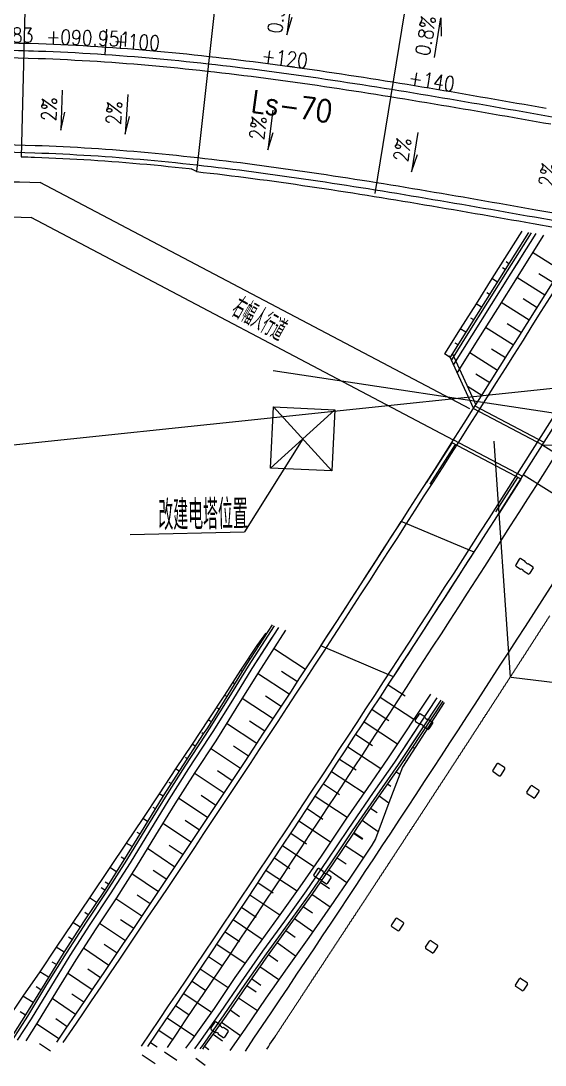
# Model space of a CAD drawing. Extents: x 45837 to 287007, y -98586 to 328021.
# Drawn here: x 70527 to 72651, y -46738 to -42507 of the extents above; entities that cross this region are included whole.
import ezdxf
from ezdxf.enums import TextEntityAlignment as Align

# ---------------------------------------------------------------- set-up
doc = ezdxf.new("R2010")
doc.units = 0
doc.header["$LTSCALE"] = 1000
doc.header["$MEASUREMENT"] = 0
for name, pattern in [('ACAD_ISO04W100', [30, 24, -3, 0, -3]), ('CENTER', [50.8, 31.75, -6.35, 6.35, -6.35]), ('DASH', [0.35, 0.25, -0.1]), ('HIDDEN', [9.525, 6.35, -3.175])]:
    doc.linetypes.add(name, pattern=pattern)
for name, color, linetype in [('0-文字', 7, 'Continuous'), ('0-段落划分', 2, 'Continuous'), ('canshu', 1, 'Continuous'), ('DIM_LEAD', 3, 'Continuous'), ('LMBG-数据', 7, 'Continuous'), ('ql', 7, 'Continuous'), ('station', 6, 'Continuous'), ('zhix', 5, 'ACAD_ISO04W100'), ('分隔带', 3, 'Continuous'), ('桥-立柱', 5, 'Continuous'), ('桥梁', 6, 'Continuous'), ('路基边线', 1, 'Continuous'), ('路面边线', 7, 'Continuous')]:
    doc.layers.add(name, color=color, linetype=linetype)
doc.layers.add('标注', color=4, linetype='Continuous', lineweight=15)
doc.layers.add('隧道', color=6, linetype='Continuous', lineweight=5)
doc.styles.add('GTF_XW', font='simplex1.shx', dxfattribs={"width": 0.7, "bigfont": 'hztxt.shx'})
doc.styles.get("Standard").update_dxf_attribs({"font": 'gbenor.shx', "bigfont": 'gbcbig.shx'})

# ---------------------------------------------------------------- blocks, each defined once
blk = doc.blocks.new('LMBG.RZHP..11主线正向')
at = {"layer": 'LMBG-数据', "style": 'GTF_XW', "width": 0.85}
blk.add_attdef('ZRZH', (0.2, -0.2), '', height=0.4, rotation=270, dxfattribs=at)
blk = doc.blocks.new('LMBG.ZXUP..11主线正向')
at = {"layer": 'LMBG-数据', "lineweight": -2}
blk.add_lwpolyline([(-0.54, 0.8), (0.54, 0.8), (0.053, 0.886)], dxfattribs=at)
at = {"layer": 'LMBG-数据', "lineweight": -2, "style": 'GTF_XW', "width": 0.85}
for tag, p in [('ZXCDKD', (0, 1.206)), ('ZXCDPD', (0, 0.468))]:
    blk.add_attdef(tag, text='', height=0.4, rotation=180, dxfattribs=at).set_placement(p, align=Align.MIDDLE)
blk = doc.blocks.new('LMBG.ZXDP..11主线正向')
at = {"layer": 'LMBG-数据', "lineweight": -2}
blk.add_lwpolyline([(0.54, 0.8), (-0.54, 0.8), (-0.053, 0.886)], dxfattribs=at)
at = {"layer": 'LMBG-数据', "lineweight": -2, "style": 'GTF_XW', "width": 0.85}
for tag, p in [('ZXCDKD', (0, 1.206)), ('ZXCDPD', (0, 0.468))]:
    blk.add_attdef(tag, text='', height=0.4, rotation=180, dxfattribs=at).set_placement(p, align=Align.MIDDLE)
blk = doc.blocks.new('LMBG.YXDP..11主线正向')
at = {"layer": 'LMBG-数据', "color": 0, "linetype": 'ByBlock', "lineweight": -2}
blk.add_lwpolyline([(-0.541, 0.683), (0.539, 0.683), (0.052, 0.768)], dxfattribs=at)
at = {"layer": 'LMBG-数据', "color": 0, "linetype": 'ByBlock', "lineweight": -2, "style": 'GTF_XW', "width": 0.85}
for tag, p in [('YXCDKD', (-0.007, 1.063)), ('YXCDPD', (-0.011, 0.344))]:
    blk.add_attdef(tag, text='', height=0.4, rotation=180, dxfattribs=at).set_placement(p, align=Align.MIDDLE)
blk = doc.blocks.new('ac')
at = {"color": 5, "linetype": 'CENTER'}
for p, q in [((-9952697.048, 2543679.862), (-9952688.784, 2543671.598)), ((-9952697.048, 2543671.598), (-9952688.784, 2543679.862))]:
    blk.add_line(p, q, dxfattribs=at)
at = {"color": 5}
blk.add_lwpolyline([(-9952697.048, 2543679.862), (-9952688.784, 2543679.862), (-9952688.784, 2543671.598), (-9952697.048, 2543671.598)], close=True, dxfattribs=at)
at = {"layer": '0-段落划分', "color": 2, "linetype": 'Continuous'}
for p, q in [((-9952717.351, 2543709.454), (-9952719.556, 2543705.549)), ((-9952715.605, 2543708.479), (-9952716.702, 2543706.526)), ((-9952713.862, 2543707.499), (-9952716.059, 2543703.589)), ((-9952712.119, 2543706.517), (-9952713.219, 2543704.564)), ((-9952710.377, 2543705.535), (-9952712.581, 2543701.631)), ((-9952708.635, 2543704.552), (-9952709.737, 2543702.601)), ((-9952706.894, 2543703.567), (-9952709.098, 2543699.67)), ((-9952717.873, 2543702.432), (-9952718.089, 2543702.05)), ((-9952717.058, 2543701.971), (-9952717.273, 2543701.589)), ((-9952705.154, 2543702.582), (-9952706.256, 2543700.637)), ((-9952715.315, 2543700.99), (-9952715.747, 2543700.223)), ((-9952703.414, 2543701.595), (-9952705.618, 2543697.712)), ((-9952701.675, 2543700.607), (-9952702.776, 2543698.67)), ((-9952713.573, 2543700.008), (-9952713.789, 2543699.624)), ((-9952699.937, 2543699.618), (-9952701.063, 2543697.64)), ((-9952711.83, 2543699.027), (-9952712.264, 2543698.256)), ((-9952710.087, 2543698.046), (-9952710.305, 2543697.66)), ((-9952708.344, 2543697.065), (-9952708.78, 2543696.289)), ((-9952706.601, 2543696.085), (-9952706.82, 2543695.695)), ((-9952704.857, 2543695.105), (-9952705.297, 2543694.322)), ((-9952653.776, 2543693.52), (-9952653.747, 2543693.569)), ((-9952658.575, 2543687.837), (-9952655.828, 2543692.504)), ((-9952652.058, 2543692.496), (-9952651.944, 2543692.687)), ((-9952660.299, 2543688.851), (-9952658.924, 2543691.19)), ((-9952650.34, 2543691.472), (-9952650.256, 2543691.614)), ((-9952648.632, 2543690.432), (-9952648.301, 2543690.962)), ((-9952655.126, 2543685.81), (-9952652.38, 2543690.477)), ((-9952646.935, 2543689.373), (-9952646.641, 2543689.845)), ((-9952645.239, 2543688.314), (-9952644.391, 2543689.673)), ((-9952656.85, 2543686.824), (-9952655.475, 2543689.163)), ((-9952651.68, 2543683.779), (-9952648.956, 2543688.396)), ((-9952643.546, 2543687.249), (-9952642.978, 2543688.151)), ((-9952641.853, 2543686.185), (-9952640.437, 2543688.436)), ((-9952653.403, 2543684.795), (-9952652.03, 2543687.123)), ((-9952640.15, 2543685.135), (-9952639.381, 2543686.412)), ((-9952638.363, 2543684.063), (-9952636.826, 2543686.626)), ((-9952649.958, 2543682.762), (-9952648.606, 2543685.048)), ((-9952648.237, 2543681.743), (-9952645.556, 2543686.271)), ((-9952640.078, 2543685.091), (-9952639.31, 2543686.372)), ((-9952644.796, 2543679.703), (-9952642.163, 2543684.136)), ((-9952636.648, 2543683.034), (-9952635.879, 2543684.316)), ((-9952634.941, 2543681.992), (-9952633.359, 2543684.533)), ((-9952646.516, 2543680.724), (-9952645.188, 2543682.964)), ((-9952633.243, 2543680.935), (-9952632.45, 2543682.209)), ((-9952631.544, 2543679.879), (-9952629.955, 2543682.432)), ((-9952643.077, 2543678.682), (-9952641.764, 2543680.891)), ((-9952641.358, 2543677.659), (-9952638.732, 2543682.068)), ((-9952637.922, 2543675.61), (-9952635.31, 2543679.985)), ((-9952629.866, 2543678.792), (-9952629.044, 2543680.059)), ((-9952628.188, 2543677.704), (-9952626.537, 2543680.249)), ((-9952639.64, 2543676.635), (-9952638.327, 2543678.837)), ((-9952624.843, 2543675.51), (-9952623.158, 2543678.069)), ((-9952661.852, 2543677.584), (-9952664.458, 2543673.154)), ((-9952660.128, 2543676.57), (-9952661.429, 2543674.36)), ((-9952636.206, 2543674.584), (-9952634.908, 2543676.755)), ((-9952634.489, 2543673.557), (-9952631.915, 2543677.858)), ((-9952626.513, 2543676.61), (-9952625.674, 2543677.883)), ((-9952658.405, 2543675.555), (-9952661.003, 2543671.149)), ((-9952631.059, 2543671.5), (-9952628.552, 2543675.677)), ((-9952623.172, 2543674.41), (-9952622.326, 2543675.696)), ((-9952621.484, 2543673.338), (-9952619.831, 2543675.948)), ((-9952656.682, 2543674.539), (-9952657.97, 2543672.357)), ((-9952632.774, 2543672.529), (-9952631.503, 2543674.648)), ((-9952654.96, 2543673.521), (-9952657.513, 2543669.204)), ((-9952653.239, 2543672.503), (-9952654.504, 2543670.368)), ((-9952629.345, 2543670.47), (-9952628.111, 2543672.523)), ((-9952627.631, 2543669.438), (-9952625.201, 2543673.474)), ((-9952619.794, 2543672.268), (-9952618.966, 2543673.576)), ((-9952618.838, 2543671.662), (-9952618.028, 2543672.985)), ((-9952617.131, 2543670.618), (-9952615.512, 2543673.267)), ((-9952666.376, 2543672.072), (-9952666.43, 2543671.978)), ((-9952664.646, 2543671.067), (-9952664.762, 2543670.868)), ((-9952651.519, 2543671.483), (-9952654.022, 2543667.261)), ((-9952624.206, 2543667.372), (-9952621.829, 2543671.309)), ((-9952615.425, 2543669.575), (-9952614.615, 2543670.899)), ((-9952613.729, 2543668.516), (-9952612.056, 2543671.137)), ((-9952662.917, 2543670.062), (-9952662.978, 2543669.957)), ((-9952649.799, 2543670.462), (-9952651.038, 2543668.374)), ((-9952625.918, 2543668.406), (-9952624.72, 2543670.393)), ((-9952661.179, 2543669.073), (-9952661.313, 2543668.833)), ((-9952659.432, 2543668.1), (-9952659.511, 2543667.958)), ((-9952648.079, 2543669.44), (-9952650.557, 2543665.275)), ((-9952646.361, 2543668.417), (-9952647.599, 2543666.338)), ((-9952622.495, 2543666.338), (-9952621.316, 2543668.287)), ((-9952620.784, 2543665.302), (-9952618.43, 2543669.186)), ((-9952612.043, 2543667.44), (-9952611.204, 2543668.753)), ((-9952657.685, 2543667.126), (-9952657.866, 2543666.799)), ((-9952644.643, 2543667.393), (-9952647.119, 2543663.245)), ((-9952617.364, 2543663.227), (-9952615.019, 2543667.087)), ((-9952610.357, 2543666.364), (-9952609.974, 2543666.964)), ((-9952655.937, 2543666.154), (-9952656.04, 2543665.968)), ((-9952642.926, 2543666.368), (-9952644.155, 2543664.31)), ((-9952641.209, 2543665.342), (-9952643.653, 2543661.259)), ((-9952619.073, 2543664.265), (-9952617.897, 2543666.203)), ((-9952608.694, 2543665.252), (-9952607.823, 2543666.555)), ((-9952654.189, 2543665.181), (-9952654.42, 2543664.766)), ((-9952652.488, 2543664.21), (-9952652.616, 2543663.993)), ((-9952639.493, 2543664.315), (-9952640.701, 2543662.298)), ((-9952615.655, 2543662.188), (-9952614.493, 2543664.099)), ((-9952613.946, 2543661.148), (-9952611.641, 2543664.931)), ((-9952650.766, 2543663.192), (-9952651.028, 2543662.749)), ((-9952637.777, 2543663.286), (-9952640.16, 2543659.316)), ((-9952609.358, 2543660.985), (-9952608.305, 2543662.708)), ((-9952649.044, 2543662.175), (-9952649.178, 2543661.948)), ((-9952647.315, 2543661.169), (-9952647.589, 2543660.691)), ((-9952636.063, 2543662.257), (-9952637.236, 2543660.304)), ((-9952634.349, 2543661.226), (-9952636.656, 2543657.391)), ((-9952612.239, 2543660.107), (-9952611.105, 2543661.965)), ((-9952645.58, 2543660.175), (-9952645.726, 2543659.919)), ((-9952632.635, 2543660.195), (-9952633.768, 2543658.314)), ((-9952610.532, 2543659.065), (-9952609.974, 2543659.978)), ((-9952608.826, 2543658.022), (-9952607.734, 2543659.805)), ((-9952643.844, 2543659.181), (-9952644.148, 2543658.631)), ((-9952642.093, 2543658.215), (-9952642.262, 2543657.909)), ((-9952630.923, 2543659.162), (-9952633.16, 2543655.453)), ((-9952640.343, 2543657.248), (-9952640.714, 2543656.576)), ((-9952629.211, 2543658.128), (-9952630.32, 2543656.294)), ((-9952627.499, 2543657.093), (-9952629.696, 2543653.46)), ((-9952638.59, 2543656.285), (-9952638.791, 2543655.915)), ((-9952625.788, 2543656.057), (-9952626.887, 2543654.245)), ((-9952636.835, 2543655.326), (-9952637.276, 2543654.518)), ((-9952635.08, 2543654.366), (-9952635.329, 2543653.933)), ((-9952624.078, 2543655.02), (-9952626.274, 2543651.405)), ((-9952622.369, 2543653.982), (-9952623.46, 2543652.187)), ((-9952633.346, 2543653.37), (-9952633.867, 2543652.462)), ((-9952620.66, 2543652.943), (-9952622.823, 2543649.391)), ((-9952631.612, 2543652.373), (-9952631.885, 2543651.898)), ((-9952630.793, 2543651.903), (-9952631.081, 2543651.424)), ((-9952618.952, 2543651.903), (-9952620.022, 2543650.147)), ((-9952629.079, 2543650.873), (-9952629.659, 2543649.907)), ((-9952627.364, 2543649.843), (-9952627.657, 2543649.356)), ((-9952617.244, 2543650.861), (-9952619.341, 2543647.424)), ((-9952615.538, 2543649.819), (-9952616.565, 2543648.137)), ((-9952625.642, 2543648.827), (-9952626.224, 2543647.82)), ((-9952613.831, 2543648.775), (-9952615.841, 2543645.494)), ((-9952623.91, 2543647.826), (-9952624.212, 2543647.304)), ((-9952612.126, 2543647.73), (-9952613.105, 2543646.132)), ((-9952622.179, 2543646.825), (-9952622.784, 2543645.732)), ((-9952620.429, 2543645.856), (-9952620.751, 2543645.274)), ((-9952610.421, 2543646.685), (-9952612.332, 2543643.573)), ((-9952608.717, 2543645.638), (-9952609.66, 2543644.104)), ((-9952618.679, 2543644.888), (-9952619.362, 2543643.653)), ((-9952616.926, 2543643.925), (-9952617.287, 2543643.265)), ((-9952615.171, 2543642.966), (-9952615.942, 2543641.554)), ((-9952613.416, 2543642.007), (-9952613.845, 2543641.266))]:
    blk.add_line(p, q, dxfattribs=at)
at = {"layer": '0-段落划分', "color": 2, "flags": 128}
blk.add_lwpolyline([(-9952610.375, 2543674.786), (-9952610.71, 2543674.984), (-9952611.044, 2543675.183), (-9952611.379, 2543675.381), (-9952611.713, 2543675.579), (-9952612.048, 2543675.777), (-9952612.383, 2543675.976, -0.0000011), (-9952612.717, 2543676.174, -0.0000013), (-9952613.052, 2543676.372, -0.0000014), (-9952613.386, 2543676.57, -0.0000016), (-9952613.721, 2543676.768, -0.0000018), (-9952614.055, 2543676.967, -0.000002), (-9952614.39, 2543677.165, -0.0000021), (-9952614.724, 2543677.363, -0.0000023), (-9952615.059, 2543677.561, -0.0000025), (-9952615.393, 2543677.759, -0.0000026), (-9952615.728, 2543677.957, -0.0000028), (-9952616.062, 2543678.156, -0.000003), (-9952616.397, 2543678.354, -0.0000031), (-9952616.731, 2543678.552, -0.0000033), (-9952617.066, 2543678.75, -0.0000035), (-9952617.4, 2543678.948, -0.0000037), (-9952617.735, 2543679.146, -0.0000038), (-9952618.069, 2543679.344, -0.000004), (-9952618.404, 2543679.542, -0.0000042), (-9952618.738, 2543679.741, -0.0000043), (-9952619.073, 2543679.939, -0.0000045), (-9952619.407, 2543680.137, -0.0000047), (-9952619.742, 2543680.335, -0.0000048), (-9952620.076, 2543680.533, -0.000005), (-9952620.411, 2543680.731, -0.0000052), (-9952620.745, 2543680.929, -0.0000053), (-9952621.08, 2543681.127, -0.0000055), (-9952621.414, 2543681.325, -0.0000057), (-9952621.749, 2543681.523, -0.0000059), (-9952622.083, 2543681.721, -0.000006), (-9952622.418, 2543681.919, -0.0000062), (-9952622.752, 2543682.117, -0.0000064), (-9952623.087, 2543682.315, -0.0000065), (-9952623.421, 2543682.513, -0.0000067), (-9952623.756, 2543682.711, -0.0000069), (-9952624.09, 2543682.909, -0.000007), (-9952624.425, 2543683.107, -0.0000072), (-9952624.759, 2543683.305, -0.0000074), (-9952625.094, 2543683.503, -0.0000076), (-9952625.428, 2543683.7, -0.0000077), (-9952625.763, 2543683.898, -0.0000079), (-9952626.097, 2543684.096, -0.0000081), (-9952626.432, 2543684.294, -0.0000082), (-9952626.766, 2543684.492, -0.0000084), (-9952627.101, 2543684.69, -0.0000086), (-9952627.435, 2543684.887, -0.0000087), (-9952627.77, 2543685.085, -0.0000089), (-9952628.104, 2543685.283, -0.0000091), (-9952628.439, 2543685.481, -0.0000093), (-9952628.773, 2543685.679, -0.0000094), (-9952629.108, 2543685.876, -0.0000096), (-9952629.442, 2543686.074, -0.0000098), (-9952629.777, 2543686.272, -0.0000099), (-9952630.111, 2543686.469, -0.0000101), (-9952630.446, 2543686.667, -0.0000103), (-9952630.78, 2543686.865, -0.0000104), (-9952631.115, 2543687.062, -0.0000106), (-9952631.45, 2543687.26, -0.0000108), (-9952631.784, 2543687.458, -0.000011), (-9952632.119, 2543687.655, -0.0000111), (-9952632.453, 2543687.853, -0.0000113), (-9952632.788, 2543688.05, -0.0000115), (-9952633.122, 2543688.248, -0.0000116), (-9952633.457, 2543688.445, -0.0000118), (-9952633.791, 2543688.643, -0.000012), (-9952634.126, 2543688.84, -0.0000121), (-9952634.461, 2543689.038, -0.0000123), (-9952634.795, 2543689.235, -0.0000125), (-9952635.13, 2543689.432, -0.0000127), (-9952635.464, 2543689.63, -0.0000128), (-9952635.799, 2543689.827, -0.000013), (-9952636.134, 2543690.025, -0.0000132), (-9952636.468, 2543690.222, -0.0000133), (-9952636.803, 2543690.419, -0.0000135), (-9952637.137, 2543690.617, -0.0000137), (-9952637.472, 2543690.814, -0.0000138), (-9952637.807, 2543691.011, -0.000014), (-9952638.141, 2543691.208, -0.0000142), (-9952638.476, 2543691.405, -0.0000143), (-9952638.811, 2543691.603, -0.0000145), (-9952639.145, 2543691.8, -0.0000147), (-9952639.48, 2543691.997, -0.0000149), (-9952639.815, 2543692.194, -0.000015), (-9952640.149, 2543692.391, -0.0000152), (-9952640.484, 2543692.588, -0.0000154), (-9952640.819, 2543692.785, -0.0000155), (-9952641.153, 2543692.982, -0.0000157), (-9952641.488, 2543693.179, -0.0000159), (-9952641.823, 2543693.376, -0.000016), (-9952642.157, 2543693.573, -0.0000162), (-9952642.492, 2543693.77, -0.0000164), (-9952642.827, 2543693.967, -0.0000166), (-9952643.162, 2543694.164, -0.0000167), (-9952643.496, 2543694.361, -0.0000169), (-9952643.831, 2543694.558, -0.0000171), (-9952644.166, 2543694.754, -0.0000172), (-9952644.501, 2543694.951, -0.0000174), (-9952644.835, 2543695.148, -0.0000176), (-9952645.17, 2543695.345, -0.0000177), (-9952645.505, 2543695.541, -0.0000179), (-9952645.84, 2543695.738, -0.0000181), (-9952646.175, 2543695.935, -0.0000183), (-9952646.51, 2543696.131, -0.0000184), (-9952646.844, 2543696.328, -0.0000186), (-9952647.179, 2543696.524, -0.0000188), (-9952647.514, 2543696.721, -0.0000189), (-9952647.849, 2543696.918, -0.0000191), (-9952648.184, 2543697.114, -0.0000193), (-9952648.519, 2543697.31, -0.0000194), (-9952648.854, 2543697.507, -0.0000196), (-9952649.189, 2543697.703, -0.0000198), (-9952649.523, 2543697.9, -0.0000199), (-9952649.858, 2543698.096, -0.0000201), (-9952650.193, 2543698.292, -0.0000203), (-9952650.528, 2543698.489, -0.0000205), (-9952650.863, 2543698.685, -0.0000206), (-9952651.198, 2543698.881, -0.0000208), (-9952651.533, 2543699.077, -0.000021), (-9952651.868, 2543699.273, -0.0000211), (-9952652.203, 2543699.469, -0.0000213), (-9952652.538, 2543699.666, -0.0000215), (-9952652.873, 2543699.862, -0.0000216), (-9952653.208, 2543700.058, -0.0000218), (-9952653.543, 2543700.254, -0.000022), (-9952653.878, 2543700.45, -0.0000222), (-9952654.214, 2543700.645, -0.0000223), (-9952654.549, 2543700.841, -0.0000225), (-9952654.884, 2543701.037, -0.0000227), (-9952655.219, 2543701.233, -0.0000228), (-9952655.554, 2543701.429, -0.000023), (-9952655.889, 2543701.625, -0.0000232), (-9952656.224, 2543701.82, -0.0000233), (-9952656.56, 2543702.016, -0.0000235), (-9952656.895, 2543702.212, -0.0000237), (-9952657.23, 2543702.407, -0.0000239), (-9952657.565, 2543702.603, -0.000024), (-9952657.9, 2543702.799, -0.0000242), (-9952658.236, 2543702.994, -0.0000244), (-9952658.571, 2543703.19, -0.0000245), (-9952658.906, 2543703.385, -0.0000247), (-9952659.241, 2543703.58, -0.0000249), (-9952659.577, 2543703.776, -0.000025), (-9952659.912, 2543703.971, -0.0000252), (-9952660.247, 2543704.166, -0.0000254), (-9952660.583, 2543704.362, -0.0000256), (-9952660.918, 2543704.557, -0.0000257), (-9952661.253, 2543704.752, -0.0000259), (-9952661.589, 2543704.947, -0.0000261), (-9952661.924, 2543705.142, -0.0000262), (-9952662.26, 2543705.337, -0.0000264), (-9952662.595, 2543705.533, -0.0000266), (-9952662.931, 2543705.728, -0.0000267), (-9952663.266, 2543705.922, -0.0000269), (-9952663.602, 2543706.117, -0.0000271), (-9952663.937, 2543706.312, -0.0000273), (-9952664.273, 2543706.507, -0.0000274), (-9952664.608, 2543706.702, -0.0000276), (-9952664.944, 2543706.897, -0.0000278), (-9952665.279, 2543707.091, -0.0000279), (-9952665.615, 2543707.286, -0.0000281), (-9952665.95, 2543707.481, -0.0000283), (-9952666.286, 2543707.675, -0.0000284), (-9952666.622, 2543707.87, -0.0000286), (-9952666.957, 2543708.065, -0.0000288), (-9952667.293, 2543708.259, -0.000029), (-9952667.629, 2543708.453, -0.0000291), (-9952667.964, 2543708.648, -0.0000293), (-9952668.3, 2543708.842, -0.0000295), (-9952668.636, 2543709.037, -0.0000296), (-9952668.972, 2543709.231, -0.0000298), (-9952669.307, 2543709.425, -0.00003), (-9952669.643, 2543709.619, -0.0000301), (-9952669.979, 2543709.813, -0.0000303), (-9952670.315, 2543710.007, -0.0000305), (-9952670.651, 2543710.202, -0.0000305)], format="xyb", dxfattribs=at)
at = {"layer": '0-段落划分', "color": 2, "linetype": 'Continuous', "flags": 128}
for points in [[(-9952721.966, 2543706.933), (-9952716.126, 2543703.627), (-9952716.126, 2543703.627)], [(-9952722.225, 2543704.897), (-9952717.058, 2543701.971), (-9952717.058, 2543701.971)], [(-9952722.184, 2543705.219), (-9952716.911, 2543702.232), (-9952716.911, 2543702.232)], [(-9952722.102, 2543705.862), (-9952716.617, 2543702.755), (-9952716.617, 2543702.755)], [(-9952722.346, 2543703.949), (-9952715.747, 2543700.223), (-9952712.264, 2543698.256), (-9952708.78, 2543696.289), (-9952705.297, 2543694.322)], [(-9952718.577, 2543703.865), (-9952716.617, 2543702.755), (-9952716.617, 2543702.755)], [(-9952716.126, 2543703.627), (-9952711.778, 2543701.178), (-9952707.429, 2543698.731), (-9952702.854, 2543696.158)], [(-9952718.667, 2543703.227), (-9952716.911, 2543702.232), (-9952716.911, 2543702.232)], [(-9952717.058, 2543701.971), (-9952712.712, 2543699.524), (-9952708.366, 2543697.078), (-9952704.88, 2543695.117)], [(-9952716.911, 2543702.232), (-9952712.565, 2543699.785), (-9952708.218, 2543697.339), (-9952704.56, 2543695.282)], [(-9952716.617, 2543702.755), (-9952712.27, 2543700.308), (-9952707.923, 2543697.861), (-9952703.92, 2543695.61)], [(-9952658.428, 2543696.291), (-9952649.459, 2543690.948), (-9952645.194, 2543688.286), (-9952640.939, 2543685.61), (-9952640.078, 2543685.091)], [(-9952658.287, 2543696.483), (-9952649.264, 2543691.279), (-9952644.377, 2543689.668), (-9952639.445, 2543688.125), (-9952638.552, 2543687.659)], [(-9952658.853, 2543695.497), (-9952649.916, 2543690.172), (-9952645.652, 2543687.512), (-9952641.398, 2543684.836), (-9952640.538, 2543684.318)], [(-9952658.574, 2543696.029), (-9952649.611, 2543690.689), (-9952645.347, 2543688.028), (-9952641.092, 2543685.352), (-9952640.231, 2543684.833)], [(-9952659.314, 2543694.608), (-9952650.423, 2543689.312), (-9952646.161, 2543686.652), (-9952641.909, 2543683.976), (-9952641.049, 2543683.458)], [(-9952654.232, 2543692.744), (-9952649.916, 2543690.172), (-9952645.652, 2543687.512), (-9952641.398, 2543684.836), (-9952640.538, 2543684.318)], [(-9952653.928, 2543693.261), (-9952649.611, 2543690.689), (-9952645.347, 2543688.028), (-9952641.092, 2543685.352), (-9952640.231, 2543684.833)], [(-9952638.552, 2543687.659), (-9952634.237, 2543685.075), (-9952629.956, 2543682.433), (-9952625.716, 2543679.725), (-9952621.491, 2543676.99), (-9952617.231, 2543674.316), (-9952617.231, 2543674.316)], [(-9952640.078, 2543685.091), (-9952635.769, 2543682.507), (-9952631.501, 2543679.852), (-9952627.282, 2543677.117), (-9952623.083, 2543674.351), (-9952618.838, 2543671.662), (-9952618.838, 2543671.662)], [(-9952640.538, 2543684.318), (-9952636.23, 2543681.734), (-9952631.964, 2543679.08), (-9952627.746, 2543676.345), (-9952623.547, 2543673.58), (-9952619.304, 2543670.892), (-9952619.304, 2543670.892)], [(-9952640.538, 2543684.318), (-9952636.23, 2543681.734), (-9952631.964, 2543679.08), (-9952627.746, 2543676.345), (-9952623.547, 2543673.58), (-9952619.304, 2543670.892), (-9952619.304, 2543670.892)], [(-9952640.231, 2543684.833), (-9952635.922, 2543682.249), (-9952631.655, 2543679.595), (-9952627.437, 2543676.86), (-9952623.238, 2543674.094), (-9952618.993, 2543671.405), (-9952618.993, 2543671.405)], [(-9952640.231, 2543684.833), (-9952635.922, 2543682.249), (-9952631.655, 2543679.595), (-9952627.437, 2543676.86), (-9952623.238, 2543674.094), (-9952618.993, 2543671.405), (-9952618.993, 2543671.405)], [(-9952641.049, 2543683.458), (-9952636.742, 2543680.875), (-9952632.477, 2543678.222), (-9952628.261, 2543675.489), (-9952624.063, 2543672.725), (-9952619.821, 2543670.037), (-9952619.821, 2543670.037)], [(-9952667.032, 2543674.649), (-9952661.1, 2543671.202), (-9952656.74, 2543668.773), (-9952652.379, 2543666.346), (-9952651.518, 2543665.842)], [(-9952617.231, 2543674.316), (-9952612.939, 2543671.696), (-9952609.974, 2543669.818)], [(-9952667.624, 2543672.797), (-9952662.065, 2543669.567), (-9952657.707, 2543667.139), (-9952653.349, 2543664.713), (-9952652.488, 2543664.21)], [(-9952667.53, 2543673.089), (-9952661.912, 2543669.825), (-9952657.555, 2543667.397), (-9952653.195, 2543664.971), (-9952652.335, 2543664.467)], [(-9952667.343, 2543673.675), (-9952661.607, 2543670.342), (-9952657.249, 2543667.914), (-9952652.889, 2543665.487), (-9952652.028, 2543664.983)], [(-9952666.224, 2543672.33), (-9952661.912, 2543669.825), (-9952657.555, 2543667.397), (-9952653.195, 2543664.971), (-9952652.335, 2543664.467)], [(-9952665.92, 2543672.848), (-9952661.607, 2543670.342), (-9952657.249, 2543667.914), (-9952652.889, 2543665.487), (-9952652.028, 2543664.983)], [(-9952666.43, 2543671.978), (-9952664.762, 2543670.868), (-9952661.313, 2543668.833), (-9952657.866, 2543666.799), (-9952654.42, 2543664.766), (-9952651.028, 2543662.749), (-9952647.589, 2543660.691), (-9952644.148, 2543658.631), (-9952640.714, 2543656.576), (-9952637.276, 2543654.518), (-9952633.867, 2543652.462), (-9952629.659, 2543649.907), (-9952626.224, 2543647.82), (-9952622.784, 2543645.732), (-9952619.362, 2543643.653), (-9952615.942, 2543641.554), (-9952612.571, 2543639.477), (-9952610.411, 2543639.214)], [(-9952619.304, 2543670.892), (-9952615.018, 2543668.271), (-9952610.784, 2543665.569), (-9952609.974, 2543665.026)], [(-9952619.304, 2543670.892), (-9952615.018, 2543668.271), (-9952610.784, 2543665.569), (-9952609.974, 2543665.026)], [(-9952618.993, 2543671.405), (-9952614.707, 2543668.784), (-9952610.471, 2543666.081), (-9952609.974, 2543665.748)], [(-9952618.993, 2543671.405), (-9952614.707, 2543668.784), (-9952610.471, 2543666.081), (-9952609.974, 2543665.748)], [(-9952618.838, 2543671.662), (-9952614.551, 2543669.041), (-9952610.315, 2543666.337), (-9952609.974, 2543666.109)], [(-9952619.821, 2543670.037), (-9952615.537, 2543667.418), (-9952611.304, 2543664.716), (-9952609.974, 2543663.825)], [(-9952651.518, 2543665.842), (-9952647.222, 2543663.304), (-9952642.892, 2543660.823), (-9952638.52, 2543658.41), (-9952634.138, 2543656.015), (-9952629.81, 2543653.529), (-9952629.81, 2543653.529)], [(-9952652.488, 2543664.21), (-9952648.195, 2543661.673), (-9952643.867, 2543659.194), (-9952639.499, 2543656.782), (-9952635.119, 2543654.388), (-9952630.793, 2543651.903), (-9952630.793, 2543651.903)], [(-9952652.335, 2543664.467), (-9952648.041, 2543661.93), (-9952643.713, 2543659.451), (-9952639.344, 2543657.039), (-9952634.964, 2543654.645), (-9952630.638, 2543652.16), (-9952630.638, 2543652.16)], [(-9952652.335, 2543664.467), (-9952648.041, 2543661.93), (-9952643.713, 2543659.451), (-9952639.344, 2543657.039), (-9952634.964, 2543654.645), (-9952630.638, 2543652.16), (-9952630.638, 2543652.16)], [(-9952652.028, 2543664.983), (-9952647.734, 2543662.446), (-9952643.405, 2543659.966), (-9952639.035, 2543657.554), (-9952634.654, 2543655.159), (-9952630.327, 2543652.673), (-9952630.327, 2543652.673)], [(-9952652.028, 2543664.983), (-9952647.734, 2543662.446), (-9952643.405, 2543659.966), (-9952639.035, 2543657.554), (-9952634.654, 2543655.159), (-9952630.327, 2543652.673), (-9952630.327, 2543652.673)], [(-9952630.327, 2543652.673), (-9952626.051, 2543650.104), (-9952621.731, 2543647.605), (-9952617.362, 2543645.187), (-9952612.977, 2543642.792), (-9952609.974, 2543641.052)], [(-9952630.327, 2543652.673), (-9952626.051, 2543650.104), (-9952621.731, 2543647.605), (-9952617.362, 2543645.187), (-9952612.977, 2543642.792), (-9952609.974, 2543641.052)], [(-9952629.81, 2543653.529), (-9952625.532, 2543650.958), (-9952621.211, 2543648.458), (-9952616.84, 2543646.04), (-9952612.455, 2543643.644), (-9952609.974, 2543642.206)], [(-9952630.793, 2543651.903), (-9952626.518, 2543649.334), (-9952622.2, 2543646.836), (-9952617.831, 2543644.419), (-9952613.448, 2543642.025), (-9952609.955, 2543640.001)], [(-9952630.638, 2543652.16), (-9952626.362, 2543649.591), (-9952622.044, 2543647.092), (-9952617.675, 2543644.675), (-9952613.291, 2543642.281), (-9952609.974, 2543640.359)], [(-9952630.638, 2543652.16), (-9952626.362, 2543649.591), (-9952622.044, 2543647.092), (-9952617.675, 2543644.675), (-9952613.291, 2543642.281), (-9952609.974, 2543640.359)]]:
    blk.add_lwpolyline(points, dxfattribs=at)
at = {"layer": '0-段落划分', "color": 2}
for radius, start in [(3170.751, 58.687986), (3161.751, 58.588725), (3159.501, 58.563804), (3158.751, 58.555488), (3149.751, 58.455328), (3149.001, 58.44695)]:
    blk.add_arc((-9954257.807, 2540962.97), radius, start, 61.095892, dxfattribs=at)
at = {"layer": 'ql', "color": 1, "linetype": 'Continuous'}
for p, q in [((-9952678.754, 2543699.58), (-9952682.403, 2543689.562)), ((-9952661.421, 2543689.505), (-9952665.133, 2543679.511))]:
    blk.add_line(p, q, dxfattribs=at)
for radius, start, end in [(3159.501, 59.651022, 60.014597), (3149.001, 59.617431, 59.981004)]:
    blk.add_arc((-9954257.807, 2540962.97), radius, start, end, dxfattribs=at)
at = {"layer": 'station', "color": 0}
blk.add_line((-9952743.531, 2543646.647), (-9952746.959, 2543646.717), dxfattribs=at)
at = {"layer": 'zhix', "flags": 128}
blk.add_lwpolyline([(-9952742.366, 2543616.243, -0.0213982), (-9952743.566, 2543637.598), (-9952743.578, 2543638.598), (-9952743.585, 2543639.598), (-9952743.589, 2543640.598), (-9952743.589, 2543641.598), (-9952743.585, 2543642.598), (-9952743.577, 2543643.598), (-9952743.565, 2543644.598), (-9952743.55, 2543645.598), (-9952743.532, 2543646.598), (-9952743.51, 2543647.597), (-9952743.484, 2543648.597), (-9952743.455, 2543649.597), (-9952743.423, 2543650.596), (-9952743.388, 2543651.596), (-9952743.349, 2543652.595), (-9952743.307, 2543653.594), (-9952743.263, 2543654.593), (-9952743.215, 2543655.592), (-9952743.164, 2543656.59), (-9952743.11, 2543657.589), (-9952743.054, 2543658.587), (-9952742.994, 2543659.586), (-9952742.932, 2543660.584), (-9952742.867, 2543661.582), (-9952742.8, 2543662.579), (-9952742.73, 2543663.577), (-9952742.657, 2543664.574), (-9952742.583, 2543665.571), (-9952742.505, 2543666.568), (-9952742.425, 2543667.565), (-9952742.344, 2543668.562), (-9952742.259, 2543669.558), (-9952742.173, 2543670.555), (-9952742.085, 2543671.551), (-9952741.994, 2543672.547), (-9952741.902, 2543673.542), (-9952741.807, 2543674.538), (-9952741.711, 2543675.533), (-9952741.613, 2543676.528), (-9952741.513, 2543677.523), (-9952741.411, 2543678.518), (-9952741.308, 2543679.513), (-9952741.203, 2543680.507), (-9952741.097, 2543681.502), (-9952740.989, 2543682.496), (-9952740.88, 2543683.49), (-9952740.769, 2543684.484), (-9952740.657, 2543685.477), (-9952740.544, 2543686.471), (-9952740.43, 2543687.464), (-9952740.314, 2543688.458), (-9952740.198, 2543689.451), (-9952740.08, 2543690.444), (-9952739.961, 2543691.437), (-9952739.842, 2543692.43), (-9952739.722, 2543693.423), (-9952739.601, 2543694.415), (-9952739.479, 2543695.408), (-9952739.356, 2543696.4), (-9952739.233, 2543697.393), (-9952739.109, 2543698.385), (-9952738.985, 2543699.377), (-9952738.86, 2543700.369), (-9952738.735, 2543701.361), (-9952738.61, 2543702.354), (-9952738.484, 2543703.346), (-9952738.358, 2543704.338), (-9952738.232, 2543705.33), (-9952738.106, 2543706.322), (-9952737.98, 2543707.314), (-9952712.843, 2543904.761)], format="xyb", dxfattribs=at)
at = {"layer": '分隔带'}
blk.add_line((-9952693.594, 2543708.164), (-9952662.265, 2543763.44), dxfattribs=at)
at = {"layer": '分隔带', "flags": 128}
for points in [[(-9952743.371, 2543616.243, -0.0213003), (-9952744.566, 2543637.586), (-9952744.578, 2543638.589), (-9952744.585, 2543639.593), (-9952744.589, 2543640.596), (-9952744.589, 2543641.6), (-9952744.584, 2543642.604), (-9952744.577, 2543643.608), (-9952744.565, 2543644.611), (-9952744.55, 2543645.615), (-9952744.532, 2543646.618), (-9952744.509, 2543647.621), (-9952744.484, 2543648.624), (-9952744.455, 2543649.627), (-9952744.423, 2543650.63), (-9952744.387, 2543651.633), (-9952744.348, 2543652.635), (-9952744.307, 2543653.637), (-9952744.262, 2543654.639), (-9952744.214, 2543655.641), (-9952744.163, 2543656.643), (-9952744.109, 2543657.644), (-9952744.052, 2543658.645), (-9952743.992, 2543659.646), (-9952743.93, 2543660.647), (-9952743.865, 2543661.648), (-9952743.798, 2543662.648), (-9952743.727, 2543663.648), (-9952743.655, 2543664.648), (-9952743.58, 2543665.648), (-9952743.502, 2543666.647), (-9952743.422, 2543667.646), (-9952743.34, 2543668.645), (-9952743.256, 2543669.644), (-9952743.169, 2543670.642), (-9952743.081, 2543671.64), (-9952742.99, 2543672.638), (-9952742.897, 2543673.636), (-9952742.803, 2543674.633), (-9952742.706, 2543675.63), (-9952742.608, 2543676.627), (-9952742.508, 2543677.624), (-9952742.406, 2543678.621), (-9952742.303, 2543679.617), (-9952742.198, 2543680.613), (-9952742.091, 2543681.609), (-9952741.983, 2543682.604), (-9952741.874, 2543683.6), (-9952741.763, 2543684.595), (-9952741.651, 2543685.59), (-9952741.538, 2543686.585), (-9952741.423, 2543687.579), (-9952741.307, 2543688.574), (-9952741.191, 2543689.568), (-9952741.073, 2543690.562), (-9952740.954, 2543691.556), (-9952740.835, 2543692.549), (-9952740.714, 2543693.543), (-9952740.593, 2543694.536), (-9952740.471, 2543695.53), (-9952740.349, 2543696.523), (-9952740.225, 2543697.516), (-9952740.102, 2543698.509), (-9952739.977, 2543699.501), (-9952739.853, 2543700.494), (-9952739.727, 2543701.487), (-9952739.602, 2543702.479), (-9952739.476, 2543703.471), (-9952739.35, 2543704.464), (-9952739.224, 2543705.456), (-9952739.098, 2543706.448)], [(-9952741.361, 2543616.243, -0.0214969), (-9952742.567, 2543637.611), (-9952742.578, 2543638.607), (-9952742.585, 2543639.604), (-9952742.589, 2543640.6), (-9952742.589, 2543641.596), (-9952742.585, 2543642.592), (-9952742.577, 2543643.588), (-9952742.565, 2543644.585), (-9952742.55, 2543645.581), (-9952742.532, 2543646.577), (-9952742.51, 2543647.574), (-9952742.485, 2543648.57), (-9952742.456, 2543649.566), (-9952742.424, 2543650.562), (-9952742.389, 2543651.559), (-9952742.35, 2543652.555), (-9952742.308, 2543653.551), (-9952742.264, 2543654.547), (-9952742.216, 2543655.542), (-9952742.165, 2543656.538), (-9952742.112, 2543657.534), (-9952742.055, 2543658.529), (-9952741.996, 2543659.525), (-9952741.934, 2543660.52), (-9952741.87, 2543661.515), (-9952741.802, 2543662.511), (-9952741.732, 2543663.506), (-9952741.66, 2543664.501), (-9952741.585, 2543665.495), (-9952741.508, 2543666.49), (-9952741.429, 2543667.484), (-9952741.347, 2543668.479), (-9952741.263, 2543669.473), (-9952741.177, 2543670.467), (-9952741.089, 2543671.461), (-9952740.998, 2543672.455), (-9952740.906, 2543673.449), (-9952740.812, 2543674.442), (-9952740.716, 2543675.436), (-9952740.618, 2543676.429), (-9952740.518, 2543677.423), (-9952740.417, 2543678.416), (-9952740.314, 2543679.409), (-9952740.209, 2543680.402), (-9952740.103, 2543681.395), (-9952739.995, 2543682.387), (-9952739.886, 2543683.38), (-9952739.775, 2543684.372), (-9952739.664, 2543685.365), (-9952739.551, 2543686.357), (-9952739.436, 2543687.35), (-9952739.321, 2543688.342), (-9952739.205, 2543689.334), (-9952739.087, 2543690.326), (-9952738.969, 2543691.318), (-9952738.849, 2543692.31), (-9952738.729, 2543693.302), (-9952738.608, 2543694.294), (-9952738.486, 2543695.286), (-9952738.364, 2543696.278), (-9952738.241, 2543697.269), (-9952738.117, 2543698.261), (-9952737.993, 2543699.253), (-9952737.868, 2543700.245), (-9952737.743, 2543701.236), (-9952737.618, 2543702.228), (-9952737.492, 2543703.22), (-9952737.366, 2543704.212), (-9952737.24, 2543705.204), (-9952737.114, 2543706.195), (-9952736.988, 2543707.187)], [(-9952724.522, 2543616.243, -0.0242298), (-9952725.828, 2543638.702)]]:
    blk.add_lwpolyline(points, format="xyb", dxfattribs=at)
blk.add_lwpolyline([(-9952698.031, 2543698.093), (-9952725.828, 2543638.702)], dxfattribs=at)
at = {"layer": '标注', "linetype": 'ByBlock'}
for p, q in [((-9952686.157, 2543824.91), (-9952701.901, 2543671.31)), ((-9952692.916, 2543675.73), (-9952680.014, 2543668.477)), ((-9952678.923, 2543653.055), (-9952680.014, 2543668.477))]:
    blk.add_line(p, q, dxfattribs=at)
at = {"layer": '桥-立柱', "color": 1, "linetype": 'Continuous'}
for p, q in [((-9952647.591, 2543708.937), (-9952647.086, 2543709.8)), ((-9952646.881, 2543709.853), (-9952646.018, 2543709.348)), ((-9952645.964, 2543709.143), (-9952646.47, 2543708.28)), ((-9952621.526, 2543708.616), (-9952621.02, 2543709.479)), ((-9952620.815, 2543709.533), (-9952619.952, 2543709.027)), ((-9952677.542, 2543706.961), (-9952677.193, 2543707.568)), ((-9952676.988, 2543707.623), (-9952676.208, 2543707.174)), ((-9952646.675, 2543708.226), (-9952647.538, 2543708.731)), ((-9952620.609, 2543707.905), (-9952621.472, 2543708.411)), ((-9952619.898, 2543708.821), (-9952620.404, 2543707.959)), ((-9952677.792, 2543706.528), (-9952678.141, 2543705.922)), ((-9952677.655, 2543706.565), (-9952677.792, 2543706.528)), ((-9952677.58, 2543706.695), (-9952677.655, 2543706.565)), ((-9952677.58, 2543706.695), (-9952677.505, 2543706.825)), ((-9952677.505, 2543706.825), (-9952677.542, 2543706.961)), ((-9952676.789, 2543706.066), (-9952676.714, 2543706.196)), ((-9952676.639, 2543706.326), (-9952676.714, 2543706.196)), ((-9952676.502, 2543706.362), (-9952676.639, 2543706.326)), ((-9952676.153, 2543706.969), (-9952676.502, 2543706.362)), ((-9952678.086, 2543705.717), (-9952677.306, 2543705.267)), ((-9952677.101, 2543705.323), (-9952676.752, 2543705.929)), ((-9952676.752, 2543705.929), (-9952676.789, 2543706.066)), ((-9952649.865, 2543705.053), (-9952650.37, 2543704.19)), ((-9952648.796, 2543704.601), (-9952649.659, 2543705.107)), ((-9952650.316, 2543703.985), (-9952649.453, 2543703.479)), ((-9952649.248, 2543703.533), (-9952648.743, 2543704.396)), ((-9952626.035, 2543696.257), (-9952625.527, 2543697.118)), ((-9952625.321, 2543697.171), (-9952624.46, 2543696.662)), ((-9952624.407, 2543696.456), (-9952624.916, 2543695.595)), ((-9952655.949, 2543694.412), (-9952655.595, 2543695.016)), ((-9952655.39, 2543695.07), (-9952654.613, 2543694.614)), ((-9952625.121, 2543695.543), (-9952625.982, 2543696.051)), ((-9952656.202, 2543693.981), (-9952656.556, 2543693.377)), ((-9952656.065, 2543694.017), (-9952656.202, 2543693.981)), ((-9952655.989, 2543694.146), (-9952656.065, 2543694.017)), ((-9952655.989, 2543694.146), (-9952655.914, 2543694.276)), ((-9952655.914, 2543694.276), (-9952655.949, 2543694.412)), ((-9952655.203, 2543693.511), (-9952655.127, 2543693.64)), ((-9952655.167, 2543693.374), (-9952655.203, 2543693.511)), ((-9952655.051, 2543693.77), (-9952655.127, 2543693.64)), ((-9952654.914, 2543693.805), (-9952655.051, 2543693.77)), ((-9952654.56, 2543694.409), (-9952654.914, 2543693.805)), ((-9952656.503, 2543693.172), (-9952655.727, 2543692.717)), ((-9952655.521, 2543692.77), (-9952655.167, 2543693.374)), ((-9952628.324, 2543692.382), (-9952628.833, 2543691.521)), ((-9952627.258, 2543691.927), (-9952628.119, 2543692.435)), ((-9952628.78, 2543691.316), (-9952627.919, 2543690.807)), ((-9952627.713, 2543690.86), (-9952627.205, 2543691.721)), ((-9952634.456, 2543681.694), (-9952634.097, 2543682.295)), ((-9952633.892, 2543682.346), (-9952633.119, 2543681.885)), ((-9952634.713, 2543681.264), (-9952635.072, 2543680.663)), ((-9952634.576, 2543681.299), (-9952634.713, 2543681.264)), ((-9952634.499, 2543681.428), (-9952634.576, 2543681.299)), ((-9952634.499, 2543681.428), (-9952634.422, 2543681.557)), ((-9952634.422, 2543681.557), (-9952634.456, 2543681.694)), ((-9952633.717, 2543680.786), (-9952633.64, 2543680.915)), ((-9952633.682, 2543680.649), (-9952633.717, 2543680.786)), ((-9952633.563, 2543681.044), (-9952633.64, 2543680.915)), ((-9952633.426, 2543681.078), (-9952633.563, 2543681.044)), ((-9952633.067, 2543681.679), (-9952633.426, 2543681.078)), ((-9952635.02, 2543680.458), (-9952634.247, 2543679.996)), ((-9952634.041, 2543680.048), (-9952633.682, 2543680.649)), ((-9952613.324, 2543668.379), (-9952613.688, 2543667.78)), ((-9952613.187, 2543668.412), (-9952613.324, 2543668.379)), ((-9952613.109, 2543668.54), (-9952613.187, 2543668.412)), ((-9952613.109, 2543668.54), (-9952613.031, 2543668.668)), ((-9952613.064, 2543668.806), (-9952612.701, 2543669.404)), ((-9952613.031, 2543668.668), (-9952613.064, 2543668.806)), ((-9952612.494, 2543669.454), (-9952611.725, 2543668.986)), ((-9952612.176, 2543668.149), (-9952612.254, 2543668.021)), ((-9952612.039, 2543668.182), (-9952612.176, 2543668.149)), ((-9952611.675, 2543668.78), (-9952612.039, 2543668.182)), ((-9952613.637, 2543667.574), (-9952612.869, 2543667.107)), ((-9952612.662, 2543667.157), (-9952612.299, 2543667.755)), ((-9952612.332, 2543667.892), (-9952612.254, 2543668.021)), ((-9952612.299, 2543667.755), (-9952612.332, 2543667.892))]:
    blk.add_line(p, q, dxfattribs=at)
for centre, start, end in [((-9952646.957, 2543709.724), 59.65851, 149.65851), ((-9952646.094, 2543709.219), 329.65851, 59.65851), ((-9952620.89, 2543709.403), 59.61703, 149.61703), ((-9952620.028, 2543708.897), 329.61703, 59.61703), ((-9952677.063, 2543707.493), 60.05149, 150.05149), ((-9952647.462, 2543708.861), 149.65851, 239.65851), ((-9952646.599, 2543708.356), 239.65851, 329.65851), ((-9952621.396, 2543708.54), 149.61703, 239.61703), ((-9952620.534, 2543708.035), 239.61703, 329.61703), ((-9952676.283, 2543707.044), 330.05149, 60.05149), ((-9952678.011, 2543705.847), 150.05149, 240.05149), ((-9952677.231, 2543705.397), 240.05149, 330.05149), ((-9952649.735, 2543704.977), 59.65851, 149.65851), ((-9952650.24, 2543704.114), 149.65851, 239.65851), ((-9952649.377, 2543703.609), 239.65851, 329.65851), ((-9952648.872, 2543704.472), 329.65851, 59.65851), ((-9952625.397, 2543697.041), 59.42593, 149.42593), ((-9952624.536, 2543696.533), 329.42593, 59.42593), ((-9952655.466, 2543694.94), 59.5996, 149.5996), ((-9952625.906, 2543696.18), 149.42593, 239.42593), ((-9952625.045, 2543695.672), 239.42593, 329.42593), ((-9952654.689, 2543694.485), 329.5996, 59.5996), ((-9952656.427, 2543693.302), 149.5996, 239.5996), ((-9952655.651, 2543692.846), 239.5996, 329.5996), ((-9952628.195, 2543692.306), 59.42593, 149.42593), ((-9952628.704, 2543691.445), 149.42593, 239.42593), ((-9952627.843, 2543690.936), 239.42593, 329.42593), ((-9952627.334, 2543691.797), 329.42593, 59.42593), ((-9952633.968, 2543682.218), 59.1477, 149.1477), ((-9952633.196, 2543681.756), 329.1477, 59.1477), ((-9952634.943, 2543680.587), 149.1477, 239.1477), ((-9952634.17, 2543680.125), 239.1477, 329.1477), ((-9952612.572, 2543669.326), 58.6958, 148.69581), ((-9952611.803, 2543668.858), 328.69581, 58.69581), ((-9952613.56, 2543667.703), 148.69581, 238.69581), ((-9952612.791, 2543667.235), 238.69581, 328.69581)]:
    blk.add_arc(centre, 0.15, start, end, dxfattribs=at)
at = {"layer": '桥梁', "color": 7}
for p, q in [((-9952660.436, 2543727.582), (-9952662.075, 2543705.36)), ((-9952693.835, 2543701.54), (-9952662.092, 2543705.24))]:
    blk.add_line(p, q, dxfattribs=at)
at = {"layer": '路基边线'}
blk.add_line((-9952689.461, 2543705.822), (-9952658.132, 2543761.098), dxfattribs=at)
at = {"layer": '路基边线', "flags": 128}
blk.add_lwpolyline([(-9952693.729, 2543696.079), (-9952721.065, 2543637.672)], dxfattribs=at)
blk.add_lwpolyline([(-9952719.744, 2543616.243, -0.0236061), (-9952721.065, 2543637.672)], format="xyb", dxfattribs=at)
at = {"layer": '路面边线', "flags": 128}
blk.add_lwpolyline([(-9952729.55, 2543616.243, -0.0227198), (-9952730.817, 2543637.756), (-9952730.828, 2543638.718), (-9952730.835, 2543639.668), (-9952730.839, 2543640.619), (-9952730.839, 2543641.571), (-9952730.835, 2543642.523), (-9952730.827, 2543643.476), (-9952730.816, 2543644.429), (-9952730.802, 2543645.384), (-9952730.784, 2543646.339), (-9952730.763, 2543647.294), (-9952730.739, 2543648.251), (-9952730.711, 2543649.208), (-9952730.681, 2543650.165), (-9952730.647, 2543651.124), (-9952730.61, 2543652.083), (-9952730.569, 2543653.042), (-9952730.526, 2543654.002), (-9952730.48, 2543654.963), (-9952730.431, 2543655.924), (-9952730.38, 2543656.886), (-9952730.325, 2543657.848), (-9952730.268, 2543658.811), (-9952730.208, 2543659.775), (-9952730.145, 2543660.739), (-9952730.08, 2543661.703), (-9952730.012, 2543662.669), (-9952729.942, 2543663.634), (-9952729.87, 2543664.601), (-9952729.795, 2543665.567), (-9952729.717, 2543666.535), (-9952729.638, 2543667.503), (-9952729.556, 2543668.471), (-9952729.472, 2543669.44), (-9952729.386, 2543670.41), (-9952729.298, 2543671.38), (-9952729.207, 2543672.351), (-9952729.115, 2543673.322), (-9952729.021, 2543674.294), (-9952728.925, 2543675.266), (-9952728.828, 2543676.239), (-9952728.728, 2543677.212), (-9952728.627, 2543678.186), (-9952728.525, 2543679.161), (-9952728.42, 2543680.136), (-9952728.314, 2543681.112), (-9952728.207, 2543682.088), (-9952728.098, 2543683.065), (-9952727.988, 2543684.042), (-9952727.877, 2543685.02), (-9952727.764, 2543685.999), (-9952727.65, 2543686.978), (-9952727.535, 2543687.958), (-9952727.419, 2543688.945), (-9952727.301, 2543689.925), (-9952727.183, 2543690.906), (-9952727.064, 2543691.888), (-9952726.944, 2543692.871), (-9952726.824, 2543693.854), (-9952726.702, 2543694.838), (-9952726.58, 2543695.822), (-9952726.457, 2543696.807), (-9952726.334, 2543697.793), (-9952726.21, 2543698.779), (-9952726.085, 2543699.767), (-9952725.961, 2543700.754), (-9952725.835, 2543701.743), (-9952725.71, 2543702.732), (-9952725.584, 2543703.722), (-9952725.458, 2543704.712), (-9952725.332, 2543705.704), (-9952724.947, 2543708.729)], format="xyb", dxfattribs=at)
at = {"layer": '隧道', "ltscale": 10}
for p, q in [((-9952693.594, 2543708.164), (-9952694.026, 2543713.722)), ((-9952698.592, 2543698.908), (-9952705.401, 2543695.412)), ((-9952698.061, 2543698.619), (-9952705.055, 2543695.027))]:
    blk.add_line(p, q, dxfattribs=at)
at = {"layer": '隧道', "linetype": 'HIDDEN', "ltscale": 2}
for p, q in [((-9952693.956, 2543708.333), (-9952698.422, 2543698.791)), ((-9952693.594, 2543708.164), (-9952698.06, 2543698.622)), ((-9952689.241, 2543705.668), (-9952693.708, 2543696.124)), ((-9952688.893, 2543705.468), (-9952693.36, 2543695.924))]:
    blk.add_line(p, q, dxfattribs=at)
at = {"layer": '隧道', "linetype": 'DASH', "ltscale": 10}
for p, q in [((-9952684.327, 2543702.261), (-9952689.106, 2543705.013)), ((-9952684.153, 2543702.738), (-9952688.893, 2543705.468)), ((-9952687.628, 2543693.198), (-9952693.147, 2543696.379)), ((-9952687.802, 2543692.721), (-9952693.36, 2543695.924))]:
    blk.add_line(p, q, dxfattribs=at)
at = {"layer": '隧道'}
for p, q in [((-9952754.81, 2543687.139), (-9952726.493, 2543683.914)), ((-9952757.548, 2543661.582), (-9952728.31, 2543659.684)), ((-9952728.31, 2543659.684), (-9952728.655, 2543658.962)), ((-9952757.88, 2543635.344), (-9952729.186, 2543635.952))]:
    blk.add_line(p, q, dxfattribs=at)
at = {"layer": '隧道', "flags": 128}
for points in [[(-9952728.544, 2543616.243, -0.0228296), (-9952729.817, 2543637.769), (-9952729.828, 2543638.727), (-9952729.835, 2543639.674), (-9952729.839, 2543640.621), (-9952729.839, 2543641.568), (-9952729.835, 2543642.517), (-9952729.827, 2543643.466), (-9952729.817, 2543644.416), (-9952729.802, 2543645.367), (-9952729.785, 2543646.319), (-9952729.764, 2543647.271), (-9952729.739, 2543648.224), (-9952729.712, 2543649.177), (-9952729.681, 2543650.132), (-9952729.647, 2543651.087), (-9952729.61, 2543652.042), (-9952729.57, 2543652.999), (-9952729.527, 2543653.956), (-9952729.482, 2543654.913), (-9952729.433, 2543655.872), (-9952729.381, 2543656.831), (-9952729.327, 2543657.79), (-9952729.27, 2543658.75), (-9952729.21, 2543659.711), (-9952729.147, 2543660.673), (-9952729.082, 2543661.635), (-9952729.015, 2543662.597), (-9952728.945, 2543663.561), (-9952728.872, 2543664.524), (-9952728.798, 2543665.489), (-9952728.72, 2543666.454), (-9952728.641, 2543667.42), (-9952728.559, 2543668.386), (-9952728.476, 2543669.353), (-9952728.39, 2543670.321), (-9952728.302, 2543671.289), (-9952728.212, 2543672.257), (-9952728.12, 2543673.227), (-9952728.026, 2543674.197), (-9952727.93, 2543675.167), (-9952727.833, 2543676.138), (-9952727.734, 2543677.11), (-9952727.633, 2543678.082), (-9952727.53, 2543679.055), (-9952727.426, 2543680.029), (-9952727.32, 2543681.003), (-9952727.213, 2543681.978), (-9952727.105, 2543682.954), (-9952726.995, 2543683.93), (-9952726.883, 2543684.907), (-9952726.771, 2543685.884), (-9952726.657, 2543686.862), (-9952726.542, 2543687.841), (-9952726.425, 2543688.827), (-9952726.308, 2543689.807), (-9952726.19, 2543690.787), (-9952726.072, 2543691.768), (-9952725.952, 2543692.75), (-9952725.831, 2543693.732), (-9952725.71, 2543694.715), (-9952725.588, 2543695.699), (-9952725.465, 2543696.684), (-9952725.342, 2543697.669), (-9952725.218, 2543698.655), (-9952725.093, 2543699.641), (-9952724.968, 2543700.629), (-9952724.843, 2543701.617), (-9952724.718, 2543702.606), (-9952724.592, 2543703.596), (-9952724.466, 2543704.586), (-9952724.34, 2543705.577), (-9952723.955, 2543708.602)], [(-9952729.186, 2543635.952, -0.0019356), (-9952729.218, 2543637.776), (-9952729.228, 2543638.733), (-9952729.235, 2543639.677), (-9952729.239, 2543640.622), (-9952729.239, 2543641.567), (-9952729.235, 2543642.513), (-9952729.227, 2543643.46), (-9952729.217, 2543644.408), (-9952729.202, 2543645.357), (-9952729.185, 2543646.306), (-9952729.164, 2543647.256), (-9952729.14, 2543648.207), (-9952729.112, 2543649.159), (-9952729.081, 2543650.111), (-9952729.048, 2543651.064), (-9952729.011, 2543652.018), (-9952728.971, 2543652.973), (-9952728.928, 2543653.928), (-9952728.882, 2543654.884), (-9952728.834, 2543655.84), (-9952728.782, 2543656.797), (-9952728.728, 2543657.755), (-9952728.671, 2543658.714), (-9952728.655, 2543658.962)]]:
    blk.add_lwpolyline(points, format="xyb", dxfattribs=at)
blk.add_lwpolyline([(-9952728.31, 2543659.684), (-9952728.249, 2543660.613), (-9952728.185, 2543661.573), (-9952728.117, 2543662.533), (-9952728.047, 2543663.494), (-9952727.975, 2543664.456), (-9952727.9, 2543665.418), (-9952727.823, 2543666.381), (-9952727.744, 2543667.345), (-9952727.663, 2543668.309), (-9952727.579, 2543669.274), (-9952727.493, 2543670.24), (-9952727.406, 2543671.206), (-9952727.316, 2543672.173), (-9952727.224, 2543673.141), (-9952727.13, 2543674.109), (-9952727.035, 2543675.078), (-9952726.937, 2543676.048), (-9952726.838, 2543677.018), (-9952726.738, 2543677.989), (-9952726.635, 2543678.96), (-9952726.531, 2543679.933), (-9952726.426, 2543680.906), (-9952726.319, 2543681.879), (-9952726.21, 2543682.854), (-9952726.1, 2543683.829), (-9952725.989, 2543684.804), (-9952725.877, 2543685.781), (-9952725.763, 2543686.758), (-9952725.648, 2543687.736), (-9952725.532, 2543688.721), (-9952725.415, 2543689.7), (-9952725.297, 2543690.679), (-9952725.178, 2543691.66), (-9952725.058, 2543692.641), (-9952724.938, 2543693.622), (-9952724.817, 2543694.605), (-9952724.695, 2543695.588), (-9952724.572, 2543696.572), (-9952724.449, 2543697.557), (-9952724.325, 2543698.543), (-9952724.2, 2543699.529), (-9952724.076, 2543700.516), (-9952723.95, 2543701.504), (-9952723.825, 2543702.493), (-9952723.699, 2543703.482), (-9952723.573, 2543704.473), (-9952723.447, 2543705.464), (-9952723.062, 2543708.489)], dxfattribs=at)
at = {"layer": 'LMBG-数据'}
ref = blk.add_blockref('LMBG.YXDP..11主线正向', (-9952730.288, 2543705.376), dxfattribs=dict(at, xscale=5, yscale=5, zscale=5, rotation=352.7463395219515))
ref.add_attrib('YXCDPD', '2%', dxfattribs={"color": 0, "linetype": 'ByBlock', "lineweight": -2, "height": 2, "rotation": 172.74634, "style": 'GTF_XW', "width": 0.85}).set_placement((-9952730.123, 2543707.091), align=Align.MIDDLE)
at = {"layer": 'LMBG-数据', "xscale": 5, "yscale": 5, "zscale": 5}
for p, rotation, values in [((-9952740.538, 2543686.52), 173.463390757202, {'ZRZH': '+140'}), ((-9952742.501, 2543666.618), 175.490059809958, {'ZRZH': '+120'}), ((-9952743.531, 2543646.647), 178.82634668022, {'ZRZH': '+100'}), ((-9952743.566, 2543637.599), 180.7661645519495, {'ZRZH': '+090.951'}), ((-9952743.334, 2543629.651), 182.5883995235836, {'ZRZH': '+083'})]:
    blk.add_blockref('LMBG.RZHP..11主线正向', p, dxfattribs=dict(at, rotation=rotation)).add_auto_attribs(values)
at = {"layer": 'LMBG-数据', "color": 0, "linetype": 'ByBlock', "lineweight": -2}
ref = blk.add_blockref('LMBG.ZXDP..11主线正向', (-9952748.362, 2543687.417), dxfattribs=dict(at, xscale=5, yscale=5, zscale=5, rotation=353.4633907572019))
ref.add_attrib('ZXCDPD', '0.8%', dxfattribs={"lineweight": -2, "height": 2, "rotation": 173.46339, "style": 'GTF_XW', "width": 0.85}).set_placement((-9952748.096, 2543689.739), align=Align.MIDDLE)
at = {"layer": 'LMBG-数据'}
ref = blk.add_blockref('LMBG.YXDP..11主线正向', (-9952732.715, 2543685.624), dxfattribs=dict(at, xscale=5, yscale=5, zscale=5, rotation=353.4633907572019))
ref.add_attrib('YXCDPD', '2%', dxfattribs={"color": 0, "linetype": 'ByBlock', "lineweight": -2, "height": 2, "rotation": 173.46339, "style": 'GTF_XW', "width": 0.85}).set_placement((-9952732.571, 2543687.34), align=Align.MIDDLE)
at = {"layer": 'LMBG-数据', "color": 0, "linetype": 'ByBlock', "lineweight": -2}
ref = blk.add_blockref('LMBG.ZXUP..11主线正向', (-9952750.352, 2543667.237), dxfattribs=dict(at, xscale=5, yscale=5, zscale=5, rotation=355.4900598099581))
ref.add_attrib('ZXCDPD', '0.3%', dxfattribs={"lineweight": -2, "height": 2, "rotation": 175.49006, "style": 'GTF_XW', "width": 0.85}).set_placement((-9952750.168, 2543669.567), align=Align.MIDDLE)
at = {"layer": 'LMBG-数据'}
ref = blk.add_blockref('LMBG.YXDP..11主线正向', (-9952734.651, 2543665.999), dxfattribs=dict(at, xscale=5, yscale=5, zscale=5, rotation=355.4900598099581))
ref.add_attrib('YXCDPD', '2%', dxfattribs={"color": 0, "linetype": 'ByBlock', "lineweight": -2, "height": 2, "rotation": 175.49006, "style": 'GTF_XW', "width": 0.85}).set_placement((-9952734.568, 2543667.719), align=Align.MIDDLE)
ref = blk.add_blockref('LMBG.YXDP..11主线正向', (-9952735.657, 2543646.486), dxfattribs=dict(at, xscale=5, yscale=5, zscale=5, rotation=358.8263466802201))
ref.add_attrib('YXCDPD', '2%', dxfattribs={"color": 0, "linetype": 'ByBlock', "lineweight": -2, "height": 2, "rotation": 178.82635, "style": 'GTF_XW', "width": 0.85}).set_placement((-9952735.675, 2543648.208), align=Align.MIDDLE)
ref = blk.add_blockref('LMBG.YXDP..11主线正向', (-9952735.692, 2543637.704), dxfattribs=dict(at, xscale=5, yscale=5, zscale=5, rotation=0.7661645519494868))
ref.add_attrib('YXCDPD', '2%', dxfattribs={"color": 0, "linetype": 'ByBlock', "lineweight": -2, "height": 2, "rotation": 180.76616, "style": 'GTF_XW', "width": 0.85}).set_placement((-9952735.768, 2543639.425), align=Align.MIDDLE)
at = {"layer": '0-文字', "ltscale": 1000, "width": 0.7}
for s, height, rotation, p in [('右幅人行道', 3, 63.64523, (-9952707.153, 2543672.501)), ('改建电塔位置', 4, 93.55634, (-9952682.44, 2543668.81))]:
    blk.add_text(s, height=height, rotation=rotation, dxfattribs=at).set_placement(p, align=Align.MIDDLE_RIGHT)
at = {"layer": 'canshu', "color": 0, "style": 'GTF_XW', "width": 0.85}
blk.add_text('Ls-70', height=3, rotation=84.75021, dxfattribs=at).set_placement((-9952737.726, 2543672.154), align=Align.MIDDLE)
blk = doc.blocks.new('zx')
at = {"layer": '标注', "linetype": 'ByBlock', "xscale": 29.99999999999998, "yscale": 29.99999999999998, "zscale": 29.99999999999998, "rotation": 267.2929497497675}
blk.add_blockref('ac', (-90141045.2, -294670498.8), dxfattribs=at)

msp = doc.modelspace()

# ---------------------------------------------------------------- linework, layer by layer
at = {"layer": 'DIM_LEAD'}
msp.add_line((74195.2, -43836.4), (69521, -44329.8), dxfattribs=at)
msp.add_line((74195.2, -43836.4), (69521, -44329.8), dxfattribs=at)

# ---------------------------------------------------------------- block references
msp.add_blockref('zx', (-114181.7, -17209.2))

doc.saveas('drawing.dxf')
